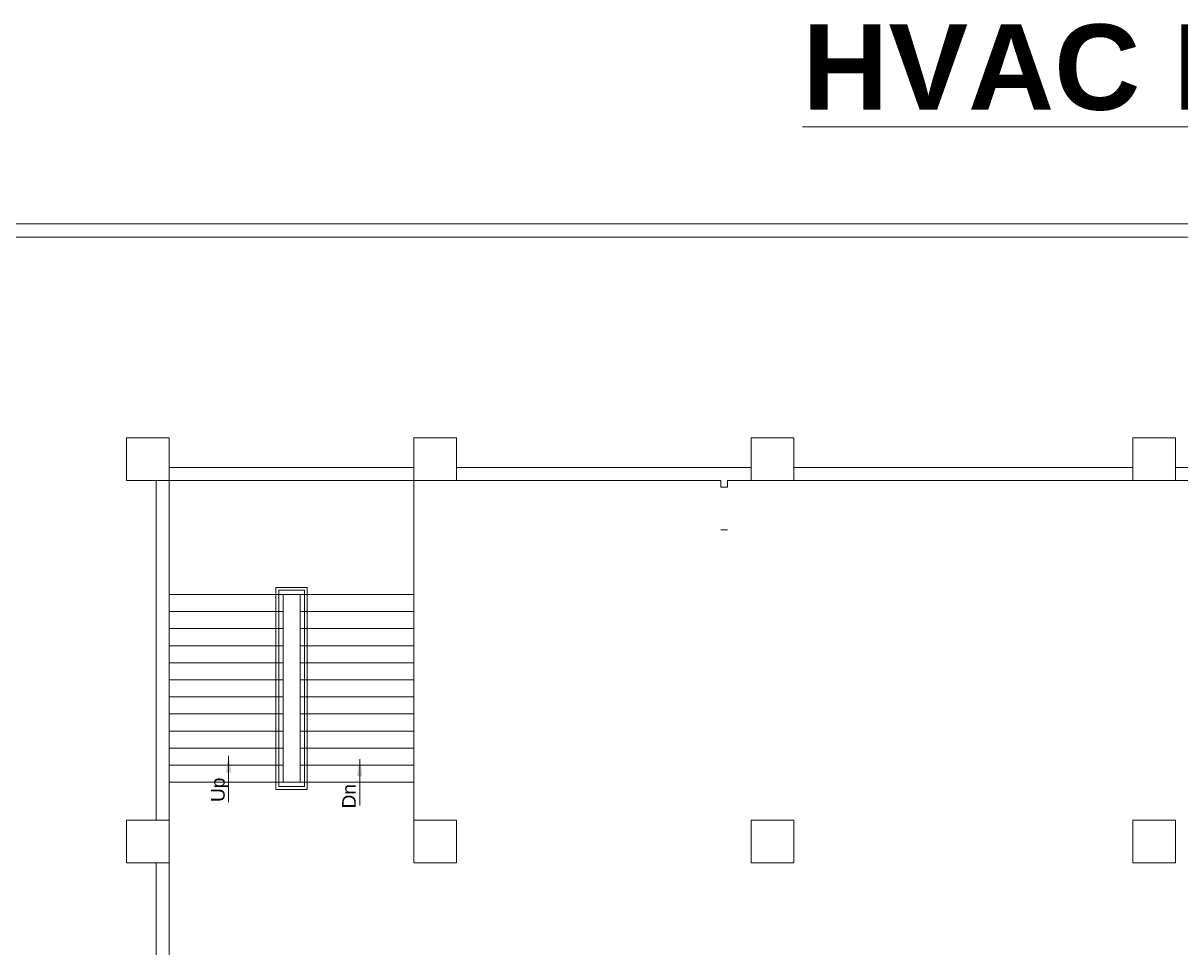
# Model space of a CAD drawing. Extents: x 3552052 to 4102982, y -707811 to -630695.
# Drawn here: x 4011802 to 4032145, y -646943 to -630695 of the extents above; entities that cross this region are included whole.
import ezdxf
from ezdxf.enums import TextEntityAlignment as Align

# ---------------------------------------------------------------- set-up
doc = ezdxf.new("R2010")
doc.units = 0
doc.header["$LTSCALE"] = 6
doc.header["$MEASUREMENT"] = 0
doc.layers.get('0').update_dxf_attribs({"linetype": 'CONTINUOUS', "lineweight": 0})
for name, color, linetype, lineweight in [('BLOCK HACTH', 10, 'CONTINUOUS', 0), ('COL', 5, 'CONTINUOUS', 0), ('Railing', 21, 'CONTINUOUS', 0), ('Staircase', 7, 'CONTINUOUS', 0), ('TITLE', 7, 'CONTINUOUS', 0), ('WALL', 8, 'CONTINUOUS', 0)]:
    doc.layers.add(name, color=color, linetype=linetype, lineweight=lineweight)
doc.styles.add('ARI', font='arial.ttf')
doc.styles.add('ARIAL', font='arial.ttf')
doc.dimstyles.new('int. dim', dxfattribs={"dimtxt": 900, "dimasz": 450, "dimexe": 150, "dimexo": 150, "dimgap": 150, "dimtad": 0, "dimdec": 0, "dimzin": 12, "dimdsep": 46, "dimtxsty": 'ARI', "dimblk": 'ARCHTICK', "dimcen": 1.5, "dimdle": 150, "dimclrd": 256, "dimclre": 256, "dimclrt": 7, "dimazin": 0, "dimtfac": 1, "dimtdec": 0, "dimtix": 1, "dimtmove": 2, "dimatfit": 3, "dimfxl": 1, "dimtolj": 1, "dimtzin": 0, "dimlwd": -1, "dimlwe": -1, "dimarcsym": 0})

# ---------------------------------------------------------------- blocks, each defined once
blk = doc.blocks.new('_ArchTick')
at = {"color": 0, "linetype": 'ByBlock', "const_width": 0.15}
blk.add_lwpolyline([(-0.5, -0.5), (0.5, 0.5)], dxfattribs=at)

msp = doc.modelspace()

# ---------------------------------------------------------------- linework, layer by layer
for points in [[(4053648.5, -634223.7), (4053648.5, -666235.1), (4008567.3, -666235.1), (4008567.3, -634223.7)], [(4053416.6, -634455.5), (4053416.6, -666003.3), (4008799.1, -666003.3), (4008799.1, -634455.5)]]:
    msp.add_lwpolyline(points, close=True)
at = {"layer": 'BLOCK HACTH', "color": 8, "elevation": 0}
msp.add_lwpolyline([(4016369.2, -644033.9), (4016669.2, -644033.9), (4016669.2, -640733.9), (4016369.2, -640733.9)], close=True, dxfattribs=at)
at = {"layer": 'COL', "elevation": 0}
for points in [[(4014369.2, -638733.9), (4013619.2, -638733.9), (4013619.2, -637983.9), (4014369.2, -637983.9)], [(4018669.2, -638733.9), (4019419.2, -638733.9), (4019419.2, -637983.9), (4018669.2, -637983.9)], [(4024594.2, -638733.9), (4025344.2, -638733.9), (4025344.2, -637983.9), (4024594.2, -637983.9)], [(4031304.2, -638733.9), (4032054.2, -638733.9), (4032054.2, -637983.9), (4031304.2, -637983.9)], [(4013619.2, -645448.9), (4014369.2, -645448.9), (4014369.2, -644698.9), (4013619.2, -644698.9)], [(4018669.2, -645448.9), (4019419.2, -645448.9), (4019419.2, -644698.9), (4018669.2, -644698.9)], [(4025344.2, -645448.9), (4025344.2, -644698.9), (4024594.2, -644698.9), (4024594.2, -645448.9)], [(4031304.2, -645448.9), (4031304.2, -644698.9), (4032054.2, -644698.9), (4032054.2, -645448.9)]]:
    msp.add_lwpolyline(points, close=True, dxfattribs=at)
at = {"layer": 'Railing', "color": 8, "elevation": 0}
for points in [[(4016244.2, -644158.9), (4016794.2, -644158.9), (4016794.2, -640608.9), (4016244.2, -640608.9)], [(4016294.2, -644108.9), (4016744.2, -644108.9), (4016744.2, -640658.9), (4016294.2, -640658.9)]]:
    msp.add_lwpolyline(points, close=True, dxfattribs=at)
at = {"layer": 'Staircase', "color": 8, "linetype": 'Continuous'}
for p, q in [((4016369.2, -640733.9, 0), (4014369.2, -640733.9, 0)), ((4016669.2, -640733.9, 0), (4018669.2, -640733.9, 0)), ((4016369.2, -641033.9, 0), (4014369.2, -641033.9, 0)), ((4016669.2, -641033.9, 0), (4018669.2, -641033.9, 0)), ((4016369.2, -641333.9, 0), (4014369.2, -641333.9, 0)), ((4016669.2, -641333.9, 0), (4018669.2, -641333.9, 0)), ((4016369.2, -641633.9, 0), (4014369.2, -641633.9, 0)), ((4016669.2, -641633.9, 0), (4018669.2, -641633.9, 0)), ((4016369.2, -641933.9, 0), (4014369.2, -641933.9, 0)), ((4016669.2, -641933.9, 0), (4018669.2, -641933.9, 0)), ((4016369.2, -642233.9, 0), (4014369.2, -642233.9, 0)), ((4016669.2, -642233.9, 0), (4018669.2, -642233.9, 0)), ((4016369.2, -642533.9, 0), (4014369.2, -642533.9, 0)), ((4016669.2, -642533.9, 0), (4018669.2, -642533.9, 0)), ((4016369.2, -642833.9, 0), (4014369.2, -642833.9, 0)), ((4016669.2, -642833.9, 0), (4018669.2, -642833.9, 0)), ((4016369.2, -643133.9, 0), (4014369.2, -643133.9, 0)), ((4016669.2, -643133.9, 0), (4018669.2, -643133.9, 0)), ((4016369.2, -643433.9, 0), (4014369.2, -643433.9, 0)), ((4016669.2, -643433.9, 0), (4018669.2, -643433.9, 0)), ((4016369.2, -643733.9, 0), (4014369.2, -643733.9, 0)), ((4016669.2, -643733.9, 0), (4018669.2, -643733.9, 0)), ((4016369.2, -644033.9, 0), (4014369.2, -644033.9, 0)), ((4016669.2, -644033.9, 0), (4018669.2, -644033.9, 0))]:
    msp.add_line(p, q, dxfattribs=at)
at = {"layer": 'WALL', "color": 8, "lineweight": 0}
for p, q in [((4018669.2, -638503.9, 0), (4014369.2, -638503.9, 0)), ((4024594.2, -638503.9, 0), (4019419.2, -638503.9, 0)), ((4031304.2, -638503.9, 0), (4025344.2, -638503.9, 0)), ((4037599.2, -638503.9, 0), (4032054.2, -638503.9, 0)), ((4014139.2, -638733.9, 0), (4014139.2, -644698.9, 0)), ((4014369.2, -638733.9, 0), (4014369.2, -644698.9, 0)), ((4018669.2, -638733.9, 0), (4014369.2, -638733.9, 0)), ((4018669.2, -638733.9, 0), (4018669.2, -644698.9, 0)), ((4021079.2, -638733.9, 0), (4018899.2, -638733.9, 0)), ((4024064.2, -638733.9, 0), (4019419.2, -638733.9, 0)), ((4024064.2, -638733.9, 0), (4022014.2, -638733.9, 0)), ((4031304.2, -638733.9, 0), (4024179.2, -638733.9, 0)), ((4029241.7, -638733.9, 0), (4026659.2, -638733.9, 0)), ((4031304.2, -638733.9, 0), (4029356.7, -638733.9, 0)), ((4037599.2, -638733.9, 0), (4032054.2, -638733.9, 0)), ((4014139.2, -645448.9, 0), (4014139.2, -648448.9, 0)), ((4014369.2, -645448.9, 0), (4014369.2, -648448.9, 0)), ((4018784.2, -645448.9, 0), (4019014.2, -645448.9, 0))]:
    msp.add_line(p, q, dxfattribs=at)
at = {"layer": 'WALL', "color": 8, "linetype": 'ByBlock'}
for p, q in [((4024064.2, -638848.9, 0), (4024064.2, -638733.9, 0)), ((4024179.2, -638848.9, 0), (4024179.2, -638733.9, 0)), ((4024179.2, -638848.9, 0), (4024064.2, -638848.9, 0)), ((4024179.2, -639598.9, 0), (4024064.2, -639598.9, 0)), ((4018669.2, -645449.9, 0), (4018669.2, -645448.9, 0))]:
    msp.add_line(p, q, dxfattribs=at)

# ---------------------------------------------------------------- texts
at = {"layer": 'Staircase', "color": 8, "style": 'ARIAL'}
for s, p in [('Up', (4015343.6, -644166.8, 0)), ('Dn', (4017647.3, -644279.3, 0))]:
    msp.add_text(s, height=240, rotation=90, dxfattribs=at).set_placement(p, align=Align.CENTER)
at = {"layer": 'TITLE', "color": 6, "insert": (4033061.6, -630717.4), "char_height": 1500, "width": 36564.74, "attachment_point": 2, "style": 'ARIAL'}
msp.add_mtext('{\\L\\fArial|b1|i0|c0|p34;HVAC LAYOUT}', dxfattribs=at)

# ---------------------------------------------------------------- leaders
at = {"layer": 'Staircase', "color": 8}
for points in [[(4015411.9, -643568.1, -101230.8), (4015411.9, -644383.6, -101230.8)], [(4017715.6, -643626.9, -101230.8), (4017715.6, -644442.4, -101230.8)]]:
    msp.add_leader(points, dimstyle='int. dim', override={"dimasz": 300, "dimgap": 70, "dimtad": 0}, dxfattribs=at)

doc.saveas('drawing.dxf')
